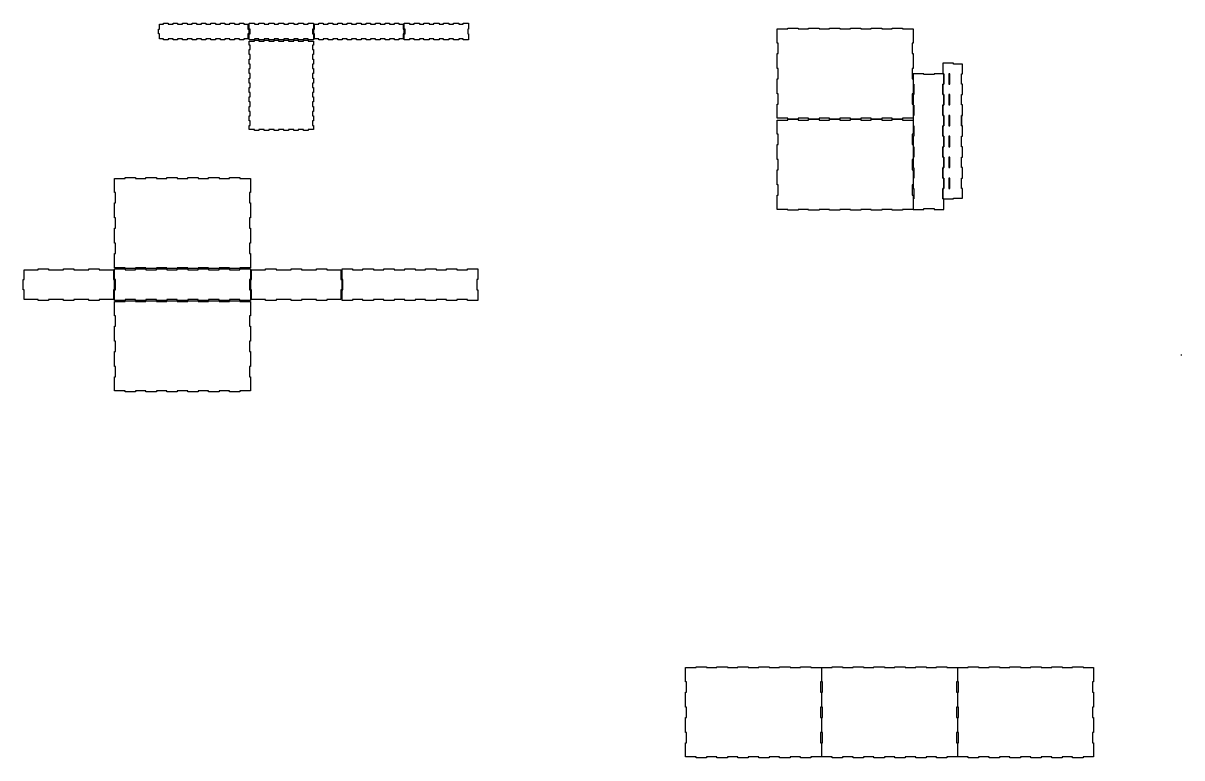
# Model space of a CAD drawing. Extents: x -2225 to 2270, y -1721 to 3325.
# Drawn here: x -2225 to 1666, y -1721 to 747 of the extents above; entities that cross this region are included whole.
import ezdxf

# ---------------------------------------------------------------- set-up
doc = ezdxf.new("R2010")
doc.units = 0
doc.layers.get('0').update_dxf_attribs({"linetype": 'CONTINUOUS'})
doc.layers.add('LAYER_1', color=7, linetype='CONTINUOUS')

msp = doc.modelspace()

# ---------------------------------------------------------------- linework, layer by layer
at = {"linetype": 'Continuous'}
for points in [[(930, 366.61171), (930, 401.75457), (927, 401.75457), (927, 436.75457), (930, 436.75457), (930, 471.89743), (927, 471.89743), (927, 506.89743), (930, 506.89743), (930, 542.04028), (927, 542.04028), (927, 577.04028), (930, 577.04028), (930, 609.18314), (900.22222, 609.18314), (900.22222, 612.18314), (864, 612.18314), (864, 577.04028), (867, 577.04028), (867, 542.04028), (864, 542.04028), (864, 506.89743), (867, 506.89743), (867, 471.89743), (864, 471.89743), (864, 436.75457), (867, 436.75457), (867, 401.75457), (864, 401.75457), (864, 366.61171), (867, 366.61171), (867, 331.61171), (864, 331.61171), (864, 296.46886), (867, 296.46886), (867, 261.46886), (864, 261.46886), (864, 226.326), (867, 226.326), (867, 191.326), (864, 191.326), (864, 156.18314), (900.22222, 156.18314), (900.22222, 159.18314), (930, 159.18314), (930, 191.326), (927, 191.326), (927, 226.326), (930, 226.326), (930, 261.46886), (927, 261.46886), (927, 296.46886), (930, 296.46886), (930, 331.61171), (927, 331.61171), (927, 366.61171)], [(764, 121.04028), (800.22222, 121.04028), (800.22222, 124.04028), (835.22222, 124.04028), (835.22222, 121.04028), (867, 121.04028), (867, 156.18314), (864, 156.18314), (864, 191.18314), (867, 191.18314), (867, 226.326), (864, 226.326), (864, 261.326), (867, 261.326), (867, 296.46886), (864, 296.46886), (864, 331.46886), (867, 331.46886), (867, 366.61171), (864, 366.61171), (864, 401.61171), (867, 401.61171), (867, 436.75457), (864, 436.75457), (864, 471.75457), (867, 471.75457), (867, 506.89743), (864, 506.89743), (864, 541.89743), (867, 541.89743), (867, 577.04028), (835.22222, 577.04028), (835.22222, 574.04028), (800.22222, 574.04028), (800.22222, 577.04028), (764, 577.04028), (764, 541.89743), (767, 541.89743), (767, 506.89743), (764, 506.89743), (764, 471.75457), (767, 471.75457), (767, 436.75457), (764, 436.75457), (764, 401.61171), (767, 401.61171), (767, 366.61171), (764, 366.61171), (764, 331.46886), (767, 331.46886), (767, 296.46886), (764, 296.46886), (764, 261.326), (767, 261.326), (767, 226.326), (764, 226.326), (764, 191.18314), (767, 191.18314), (767, 156.18314), (764, 156.18314)]]:
    msp.add_lwpolyline(points, close=True, dxfattribs=at)
at = {"layer": 'LAYER_1', "color": 7}
msp.add_line((1663.47289, -367.11111), (1666.47289, -367.11111), dxfattribs=at)
for points in [[(-1766.74286, 743.74285), (-1752.94284, 743.74285), (-1752.94284, 746.74287), (-1737.94285, 746.74287), (-1737.94285, 743.74285), (-1721.14286, 743.74285), (-1721.14286, 746.74287), (-1706.14286, 746.74287), (-1706.14286, 743.74285), (-1689.34285, 743.74285), (-1689.34285, 746.74287), (-1674.34285, 746.74287), (-1674.34285, 743.74285), (-1657.54284, 743.74285), (-1657.54284, 746.74287), (-1642.54284, 746.74287), (-1642.54284, 743.74285), (-1625.74286, 743.74285), (-1625.74286, 746.74287), (-1610.74286, 746.74287), (-1610.74286, 743.74285), (-1593.94285, 743.74285), (-1593.94285, 746.74287), (-1578.94285, 746.74287), (-1578.94285, 743.74285), (-1562.14284, 743.74285), (-1562.14284, 746.74287), (-1547.14284, 746.74287), (-1547.14284, 743.74285), (-1530.34286, 743.74285), (-1530.34286, 746.74287), (-1515.34286, 746.74287), (-1515.34286, 743.74285), (-1498.54285, 743.74285), (-1498.54285, 746.74287), (-1483.54285, 746.74287), (-1483.54285, 743.74285), (-1469.74286, 743.74285), (-1469.74286, 726.24287), (-1466.74287, 726.24287), (-1466.74287, 711.24284), (-1469.74286, 711.24284), (-1469.74286, 693.74286), (-1483.54285, 693.74286), (-1483.54285, 690.74287), (-1498.54285, 690.74287), (-1498.54285, 693.74286), (-1515.34286, 693.74286), (-1515.34286, 690.74287), (-1530.34286, 690.74287), (-1530.34286, 693.74286), (-1547.14284, 693.74286), (-1547.14284, 690.74287), (-1562.14284, 690.74287), (-1562.14284, 693.74286), (-1578.94285, 693.74286), (-1578.94285, 690.74287), (-1593.94285, 690.74287), (-1593.94285, 693.74286), (-1610.74286, 693.74286), (-1610.74286, 690.74287), (-1625.74286, 690.74287), (-1625.74286, 693.74286), (-1642.54284, 693.74286), (-1642.54284, 690.74287), (-1657.54284, 690.74287), (-1657.54284, 693.74286), (-1674.34285, 693.74286), (-1674.34285, 690.74287), (-1689.34285, 690.74287), (-1689.34285, 693.74286), (-1706.14286, 693.74286), (-1706.14286, 690.74287), (-1721.14286, 690.74287), (-1721.14286, 693.74286), (-1737.94285, 693.74286), (-1737.94285, 690.74287), (-1752.94284, 690.74287), (-1752.94284, 693.74286), (-1766.74286, 693.74286), (-1766.74286, 711.24284), (-1769.74285, 711.24284), (-1769.74285, 726.24287), (-1766.74286, 726.24287), (-1766.74286, 743.74285)], [(-1465.74284, 746.74287), (-1447.74285, 746.74287), (-1447.74285, 743.74285), (-1432.74285, 743.74285), (-1432.74285, 746.74287), (-1414.74286, 746.74287), (-1414.74286, 743.74285), (-1399.74286, 743.74285), (-1399.74286, 746.74287), (-1381.74287, 746.74287), (-1381.74287, 743.74285), (-1366.74284, 743.74285), (-1366.74284, 746.74287), (-1348.74285, 746.74287), (-1348.74285, 743.74285), (-1333.74285, 743.74285), (-1333.74285, 746.74287), (-1315.74286, 746.74287), (-1315.74286, 743.74285), (-1300.74286, 743.74285), (-1300.74286, 746.74287), (-1282.74284, 746.74287), (-1282.74284, 743.74285), (-1267.74284, 743.74285), (-1267.74284, 746.74287), (-1249.74285, 746.74287), (-1249.74285, 726.24287), (-1252.74284, 726.24287), (-1252.74284, 711.24284), (-1249.74285, 711.24284), (-1249.74285, 690.74287), (-1267.74284, 690.74287), (-1267.74284, 693.74286), (-1282.74284, 693.74286), (-1282.74284, 690.74287), (-1300.74286, 690.74287), (-1300.74286, 693.74286), (-1315.74286, 693.74286), (-1315.74286, 690.74287), (-1333.74285, 690.74287), (-1333.74285, 693.74286), (-1348.74285, 693.74286), (-1348.74285, 690.74287), (-1366.74284, 690.74287), (-1366.74284, 693.74286), (-1381.74287, 693.74286), (-1381.74287, 690.74287), (-1399.74286, 690.74287), (-1399.74286, 693.74286), (-1414.74286, 693.74286), (-1414.74286, 690.74287), (-1432.74285, 690.74287), (-1432.74285, 693.74286), (-1447.74285, 693.74286), (-1447.74285, 690.74287), (-1465.74284, 690.74287), (-1465.74284, 711.24284), (-1462.74285, 711.24284), (-1462.74285, 726.24287), (-1465.74284, 726.24287), (-1465.74284, 746.74287)], [(-1245.74286, 743.74285), (-1231.94284, 743.74285), (-1231.94284, 746.74287), (-1216.94284, 746.74287), (-1216.94284, 743.74285), (-1200.14286, 743.74285), (-1200.14286, 746.74287), (-1185.14286, 746.74287), (-1185.14286, 743.74285), (-1168.34285, 743.74285), (-1168.34285, 746.74287), (-1153.34285, 746.74287), (-1153.34285, 743.74285), (-1136.54287, 743.74285), (-1136.54287, 746.74287), (-1121.54284, 746.74287), (-1121.54284, 743.74285), (-1104.74286, 743.74285), (-1104.74286, 746.74287), (-1089.74286, 746.74287), (-1089.74286, 743.74285), (-1072.94285, 743.74285), (-1072.94285, 746.74287), (-1057.94285, 746.74287), (-1057.94285, 743.74285), (-1041.14287, 743.74285), (-1041.14287, 746.74287), (-1026.14287, 746.74287), (-1026.14287, 743.74285), (-1009.34286, 743.74285), (-1009.34286, 746.74287), (-994.34286, 746.74287), (-994.34286, 743.74285), (-977.54285, 743.74285), (-977.54285, 746.74287), (-962.54285, 746.74287), (-962.54285, 743.74285), (-948.74286, 743.74285), (-948.74286, 726.24287), (-945.74287, 726.24287), (-945.74287, 711.24284), (-948.74286, 711.24284), (-948.74286, 693.74286), (-962.54285, 693.74286), (-962.54285, 690.74287), (-977.54285, 690.74287), (-977.54285, 693.74286), (-994.34286, 693.74286), (-994.34286, 690.74287), (-1009.34286, 690.74287), (-1009.34286, 693.74286), (-1026.14287, 693.74286), (-1026.14287, 690.74287), (-1041.14287, 690.74287), (-1041.14287, 693.74286), (-1057.94285, 693.74286), (-1057.94285, 690.74287), (-1072.94285, 690.74287), (-1072.94285, 693.74286), (-1089.74286, 693.74286), (-1089.74286, 690.74287), (-1104.74286, 690.74287), (-1104.74286, 693.74286), (-1121.54284, 693.74286), (-1121.54284, 690.74287), (-1136.54287, 690.74287), (-1136.54287, 693.74286), (-1153.34285, 693.74286), (-1153.34285, 690.74287), (-1168.34285, 690.74287), (-1168.34285, 693.74286), (-1185.14286, 693.74286), (-1185.14286, 690.74287), (-1200.14286, 690.74287), (-1200.14286, 693.74286), (-1216.94284, 693.74286), (-1216.94284, 690.74287), (-1231.94284, 690.74287), (-1231.94284, 693.74286), (-1245.74286, 693.74286), (-1245.74286, 711.24284), (-1248.74285, 711.24284), (-1248.74285, 726.24287), (-1245.74286, 726.24287), (-1245.74286, 743.74285)], [(-944.74287, 746.74287), (-926.74285, 746.74287), (-926.74285, 743.74285), (-911.74285, 743.74285), (-911.74285, 746.74287), (-893.74286, 746.74287), (-893.74286, 743.74285), (-878.74286, 743.74285), (-878.74286, 746.74287), (-860.74287, 746.74287), (-860.74287, 743.74285), (-845.74287, 743.74285), (-845.74287, 746.74287), (-827.74285, 746.74287), (-827.74285, 743.74285), (-812.74285, 743.74285), (-812.74285, 746.74287), (-794.74286, 746.74287), (-794.74286, 743.74285), (-779.74286, 743.74285), (-779.74286, 746.74287), (-761.74287, 746.74287), (-761.74287, 743.74285), (-746.74287, 743.74285), (-746.74287, 746.74287), (-728.74285, 746.74287), (-728.74285, 726.24287), (-731.74284, 726.24287), (-731.74284, 711.24284), (-728.74285, 711.24284), (-728.74285, 690.74287), (-746.74287, 690.74287), (-746.74287, 693.74286), (-761.74287, 693.74286), (-761.74287, 690.74287), (-779.74286, 690.74287), (-779.74286, 693.74286), (-794.74286, 693.74286), (-794.74286, 690.74287), (-812.74285, 690.74287), (-812.74285, 693.74286), (-827.74285, 693.74286), (-827.74285, 690.74287), (-845.74287, 690.74287), (-845.74287, 693.74286), (-860.74287, 693.74286), (-860.74287, 690.74287), (-878.74286, 690.74287), (-878.74286, 693.74286), (-893.74286, 693.74286), (-893.74286, 690.74287), (-911.74285, 690.74287), (-911.74285, 693.74286), (-926.74285, 693.74286), (-926.74285, 690.74287), (-944.74287, 690.74287), (-944.74287, 711.24284), (-941.74285, 711.24284), (-941.74285, 726.24287), (-944.74287, 726.24287), (-944.74287, 746.74287)], [(-1465.74284, 686.74285), (-1447.74285, 686.74285), (-1447.74285, 689.74284), (-1432.74285, 689.74284), (-1432.74285, 686.74285), (-1414.74286, 686.74285), (-1414.74286, 689.74284), (-1399.74286, 689.74284), (-1399.74286, 686.74285), (-1381.74287, 686.74285), (-1381.74287, 689.74284), (-1366.74284, 689.74284), (-1366.74284, 686.74285), (-1348.74285, 686.74285), (-1348.74285, 689.74284), (-1333.74285, 689.74284), (-1333.74285, 686.74285), (-1315.74286, 686.74285), (-1315.74286, 689.74284), (-1300.74286, 689.74284), (-1300.74286, 686.74285), (-1282.74284, 686.74285), (-1282.74284, 689.74284), (-1267.74284, 689.74284), (-1267.74284, 686.74285), (-1249.74285, 686.74285), (-1249.74285, 672.94286), (-1252.74284, 672.94286), (-1252.74284, 657.94286), (-1249.74285, 657.94286), (-1249.74285, 641.14285), (-1252.74284, 641.14285), (-1252.74284, 626.14285), (-1249.74285, 626.14285), (-1249.74285, 609.34287), (-1252.74284, 609.34287), (-1252.74284, 594.34287), (-1249.74285, 594.34287), (-1249.74285, 577.54286), (-1252.74284, 577.54286), (-1252.74284, 562.54286), (-1249.74285, 562.54286), (-1249.74285, 545.74286), (-1252.74284, 545.74286), (-1252.74284, 530.74286), (-1249.74285, 530.74286), (-1249.74285, 513.94286), (-1252.74284, 513.94286), (-1252.74284, 498.94286), (-1249.74285, 498.94286), (-1249.74285, 482.14285), (-1252.74284, 482.14285), (-1252.74284, 467.14286), (-1249.74285, 467.14286), (-1249.74285, 450.34286), (-1252.74284, 450.34286), (-1252.74284, 435.34285), (-1249.74285, 435.34285), (-1249.74285, 418.54285), (-1252.74284, 418.54285), (-1252.74284, 403.54286), (-1249.74285, 403.54286), (-1249.74285, 389.74286), (-1267.74284, 389.74286), (-1267.74284, 386.74286), (-1282.74284, 386.74286), (-1282.74284, 389.74286), (-1300.74286, 389.74286), (-1300.74286, 386.74286), (-1315.74286, 386.74286), (-1315.74286, 389.74286), (-1333.74285, 389.74286), (-1333.74285, 386.74286), (-1348.74285, 386.74286), (-1348.74285, 389.74286), (-1366.74284, 389.74286), (-1366.74284, 386.74286), (-1381.74287, 386.74286), (-1381.74287, 389.74286), (-1399.74286, 389.74286), (-1399.74286, 386.74286), (-1414.74286, 386.74286), (-1414.74286, 389.74286), (-1432.74285, 389.74286), (-1432.74285, 386.74286), (-1447.74285, 386.74286), (-1447.74285, 389.74286), (-1465.74284, 389.74286), (-1465.74284, 403.54286), (-1462.74285, 403.54286), (-1462.74285, 418.54285), (-1465.74284, 418.54285), (-1465.74284, 435.34285), (-1462.74285, 435.34285), (-1462.74285, 450.34286), (-1465.74284, 450.34286), (-1465.74284, 467.14286), (-1462.74285, 467.14286), (-1462.74285, 482.14285), (-1465.74284, 482.14285), (-1465.74284, 498.94286), (-1462.74285, 498.94286), (-1462.74285, 513.94286), (-1465.74284, 513.94286), (-1465.74284, 530.74286), (-1462.74285, 530.74286), (-1462.74285, 545.74286), (-1465.74284, 545.74286), (-1465.74284, 562.54286), (-1462.74285, 562.54286), (-1462.74285, 577.54286), (-1465.74284, 577.54286), (-1465.74284, 594.34287), (-1462.74285, 594.34287), (-1462.74285, 609.34287), (-1465.74284, 609.34287), (-1465.74284, 626.14285), (-1462.74285, 626.14285), (-1462.74285, 641.14285), (-1465.74284, 641.14285), (-1465.74284, 657.94286), (-1462.74285, 657.94286), (-1462.74285, 672.94286), (-1465.74284, 672.94286), (-1465.74284, 686.74285)], [(930, 436.75457), (927, 436.75457), (927, 401.75457), (930, 401.75457)], [(-1917.52381, 225.26667), (-1882.38096, 225.26667), (-1882.38096, 228.26667), (-1847.38095, 228.26667), (-1847.38095, 225.26667), (-1812.2381, 225.26667), (-1812.2381, 228.26667), (-1777.23808, 228.26667), (-1777.23808, 225.26667), (-1742.09524, 225.26667), (-1742.09524, 228.26667), (-1707.09522, 228.26667), (-1707.09522, 225.26667), (-1671.95238, 225.26667), (-1671.95238, 228.26667), (-1636.95239, 228.26667), (-1636.95239, 225.26667), (-1601.80951, 225.26667), (-1601.80951, 228.26667), (-1566.80953, 228.26667), (-1566.80953, 225.26667), (-1531.66665, 225.26667), (-1531.66665, 228.26667), (-1496.66666, 228.26667), (-1496.66666, 225.26667), (-1461.52382, 225.26667), (-1461.52382, 178.01667), (-1464.52381, 178.01667), (-1464.52381, 143.01667), (-1461.52382, 143.01667), (-1461.52382, 92.76667), (-1464.52381, 92.76667), (-1464.52381, 57.76667), (-1461.52382, 57.76667), (-1461.52382, 7.51668), (-1464.52381, 7.51668), (-1464.52381, -27.48334), (-1461.52382, -27.48334), (-1461.52382, -74.73335), (-1496.66666, -74.73335), (-1496.66666, -77.73334), (-1531.66665, -77.73334), (-1531.66665, -74.73335), (-1566.80953, -74.73335), (-1566.80953, -77.73334), (-1601.80951, -77.73334), (-1601.80951, -74.73335), (-1636.95239, -74.73335), (-1636.95239, -77.73334), (-1671.95238, -77.73334), (-1671.95238, -74.73335), (-1707.09522, -74.73335), (-1707.09522, -77.73334), (-1742.09524, -77.73334), (-1742.09524, -74.73335), (-1777.23808, -74.73335), (-1777.23808, -77.73334), (-1812.2381, -77.73334), (-1812.2381, -74.73335), (-1847.38095, -74.73335), (-1847.38095, -77.73334), (-1882.38096, -77.73334), (-1882.38096, -74.73335), (-1917.52381, -74.73335), (-1917.52381, -27.48334), (-1914.52382, -27.48334), (-1914.52382, 7.51668), (-1917.52381, 7.51668), (-1917.52381, 57.76667), (-1914.52382, 57.76667), (-1914.52382, 92.76667), (-1917.52381, 92.76667), (-1917.52381, 143.01667), (-1914.52382, 143.01667), (-1914.52382, 178.01667), (-1917.52381, 178.01667), (-1917.52381, 225.26667)], [(-1917.52381, 225.26667), (-1882.38096, 225.26667), (-1882.38096, 228.26667), (-1847.38095, 228.26667), (-1847.38095, 225.26667), (-1812.2381, 225.26667), (-1812.2381, 228.26667), (-1777.23808, 228.26667), (-1777.23808, 225.26667), (-1742.09524, 225.26667), (-1742.09524, 228.26667), (-1707.09522, 228.26667), (-1707.09522, 225.26667), (-1671.95238, 225.26667), (-1671.95238, 228.26667), (-1636.95239, 228.26667), (-1636.95239, 225.26667), (-1601.80951, 225.26667), (-1601.80951, 228.26667), (-1566.80953, 228.26667), (-1566.80953, 225.26667), (-1531.66665, 225.26667), (-1531.66665, 228.26667), (-1496.66666, 228.26667), (-1496.66666, 225.26667), (-1461.52382, 225.26667), (-1461.52382, 178.01667), (-1464.52381, 178.01667), (-1464.52381, 143.01667), (-1461.52382, 143.01667), (-1461.52382, 92.76667), (-1464.52381, 92.76667), (-1464.52381, 57.76667), (-1461.52382, 57.76667), (-1461.52382, 7.51668), (-1464.52381, 7.51668), (-1464.52381, -27.48334), (-1461.52382, -27.48334), (-1461.52382, -74.73335), (-1496.66666, -74.73335), (-1496.66666, -77.73334), (-1531.66665, -77.73334), (-1531.66665, -74.73335), (-1566.80953, -74.73335), (-1566.80953, -77.73334), (-1601.80951, -77.73334), (-1601.80951, -74.73335), (-1636.95239, -74.73335), (-1636.95239, -77.73334), (-1671.95238, -77.73334), (-1671.95238, -74.73335), (-1707.09522, -74.73335), (-1707.09522, -77.73334), (-1742.09524, -77.73334), (-1742.09524, -74.73335), (-1777.23808, -74.73335), (-1777.23808, -77.73334), (-1812.2381, -77.73334), (-1812.2381, -74.73335), (-1847.38095, -74.73335), (-1847.38095, -77.73334), (-1882.38096, -77.73334), (-1882.38096, -74.73335), (-1917.52381, -74.73335), (-1917.52381, -27.48334), (-1914.52382, -27.48334), (-1914.52382, 7.51668), (-1917.52381, 7.51668), (-1917.52381, 57.76667), (-1914.52382, 57.76667), (-1914.52382, 92.76667), (-1917.52381, 92.76667), (-1917.52381, 143.01667), (-1914.52382, 143.01667), (-1914.52382, 178.01667), (-1917.52381, 178.01667), (-1917.52381, 225.26667)], [(-2221.52379, -81.73333), (-2174.27381, -81.73333), (-2174.27381, -78.73334), (-2139.2738, -78.73334), (-2139.2738, -81.73333), (-2089.02382, -81.73333), (-2089.02382, -78.73334), (-2054.0238, -78.73334), (-2054.0238, -81.73333), (-2003.7738, -81.73333), (-2003.7738, -78.73334), (-1968.77381, -78.73334), (-1968.77381, -81.73333), (-1921.5238, -81.73333), (-1921.5238, -114.23334), (-1918.52381, -114.23334), (-1918.52381, -149.23332), (-1921.5238, -149.23332), (-1921.5238, -181.73333), (-1968.77381, -181.73333), (-1968.77381, -184.73332), (-2003.7738, -184.73332), (-2003.7738, -181.73333), (-2054.0238, -181.73333), (-2054.0238, -184.73332), (-2089.02382, -184.73332), (-2089.02382, -181.73333), (-2139.2738, -181.73333), (-2139.2738, -184.73332), (-2174.27381, -184.73332), (-2174.27381, -181.73333), (-2221.52379, -181.73333), (-2221.52379, -149.23332), (-2224.52382, -149.23332), (-2224.52382, -114.23334), (-2221.52379, -114.23334), (-2221.52379, -81.73333)], [(-2221.52379, -81.73333), (-2174.27381, -81.73333), (-2174.27381, -78.73334), (-2139.2738, -78.73334), (-2139.2738, -81.73333), (-2089.02382, -81.73333), (-2089.02382, -78.73334), (-2054.0238, -78.73334), (-2054.0238, -81.73333), (-2003.7738, -81.73333), (-2003.7738, -78.73334), (-1968.77381, -78.73334), (-1968.77381, -81.73333), (-1921.5238, -81.73333), (-1921.5238, -114.23334), (-1918.52381, -114.23334), (-1918.52381, -149.23332), (-1921.5238, -149.23332), (-1921.5238, -181.73333), (-1968.77381, -181.73333), (-1968.77381, -184.73332), (-2003.7738, -184.73332), (-2003.7738, -181.73333), (-2054.0238, -181.73333), (-2054.0238, -184.73332), (-2089.02382, -184.73332), (-2089.02382, -181.73333), (-2139.2738, -181.73333), (-2139.2738, -184.73332), (-2174.27381, -184.73332), (-2174.27381, -181.73333), (-2221.52379, -181.73333), (-2221.52379, -149.23332), (-2224.52382, -149.23332), (-2224.52382, -114.23334), (-2221.52379, -114.23334), (-2221.52379, -81.73333)], [(-1917.52381, -78.73334), (-1882.38096, -78.73334), (-1882.38096, -81.73333), (-1847.38095, -81.73333), (-1847.38095, -78.73334), (-1812.2381, -78.73334), (-1812.2381, -81.73333), (-1777.23808, -81.73333), (-1777.23808, -78.73334), (-1742.09524, -78.73334), (-1742.09524, -81.73333), (-1707.09522, -81.73333), (-1707.09522, -78.73334), (-1671.95238, -78.73334), (-1671.95238, -81.73333), (-1636.95239, -81.73333), (-1636.95239, -78.73334), (-1601.80951, -78.73334), (-1601.80951, -81.73333), (-1566.80953, -81.73333), (-1566.80953, -78.73334), (-1531.66665, -78.73334), (-1531.66665, -81.73333), (-1496.66666, -81.73333), (-1496.66666, -78.73334), (-1461.52382, -78.73334), (-1461.52382, -114.23334), (-1464.52381, -114.23334), (-1464.52381, -149.23332), (-1461.52382, -149.23332), (-1461.52382, -184.73332), (-1496.66666, -184.73332), (-1496.66666, -181.73333), (-1531.66665, -181.73333), (-1531.66665, -184.73332), (-1566.80953, -184.73332), (-1566.80953, -181.73333), (-1601.80951, -181.73333), (-1601.80951, -184.73332), (-1636.95239, -184.73332), (-1636.95239, -181.73333), (-1671.95238, -181.73333), (-1671.95238, -184.73332), (-1707.09522, -184.73332), (-1707.09522, -181.73333), (-1742.09524, -181.73333), (-1742.09524, -184.73332), (-1777.23808, -184.73332), (-1777.23808, -181.73333), (-1812.2381, -181.73333), (-1812.2381, -184.73332), (-1847.38095, -184.73332), (-1847.38095, -181.73333), (-1882.38096, -181.73333), (-1882.38096, -184.73332), (-1917.52381, -184.73332), (-1917.52381, -149.23332), (-1914.52382, -149.23332), (-1914.52382, -114.23334), (-1917.52381, -114.23334), (-1917.52381, -78.73334)], [(-1917.52381, -78.73334), (-1882.38096, -78.73334), (-1882.38096, -81.73333), (-1847.38095, -81.73333), (-1847.38095, -78.73334), (-1812.2381, -78.73334), (-1812.2381, -81.73333), (-1777.23808, -81.73333), (-1777.23808, -78.73334), (-1742.09524, -78.73334), (-1742.09524, -81.73333), (-1707.09522, -81.73333), (-1707.09522, -78.73334), (-1671.95238, -78.73334), (-1671.95238, -81.73333), (-1636.95239, -81.73333), (-1636.95239, -78.73334), (-1601.80951, -78.73334), (-1601.80951, -81.73333), (-1566.80953, -81.73333), (-1566.80953, -78.73334), (-1531.66665, -78.73334), (-1531.66665, -81.73333), (-1496.66666, -81.73333), (-1496.66666, -78.73334), (-1461.52382, -78.73334), (-1461.52382, -114.23334), (-1464.52381, -114.23334), (-1464.52381, -149.23332), (-1461.52382, -149.23332), (-1461.52382, -184.73332), (-1496.66666, -184.73332), (-1496.66666, -181.73333), (-1531.66665, -181.73333), (-1531.66665, -184.73332), (-1566.80953, -184.73332), (-1566.80953, -181.73333), (-1601.80951, -181.73333), (-1601.80951, -184.73332), (-1636.95239, -184.73332), (-1636.95239, -181.73333), (-1671.95238, -181.73333), (-1671.95238, -184.73332), (-1707.09522, -184.73332), (-1707.09522, -181.73333), (-1742.09524, -181.73333), (-1742.09524, -184.73332), (-1777.23808, -184.73332), (-1777.23808, -181.73333), (-1812.2381, -181.73333), (-1812.2381, -184.73332), (-1847.38095, -184.73332), (-1847.38095, -181.73333), (-1882.38096, -181.73333), (-1882.38096, -184.73332), (-1917.52381, -184.73332), (-1917.52381, -149.23332), (-1914.52382, -149.23332), (-1914.52382, -114.23334), (-1917.52381, -114.23334), (-1917.52381, -78.73334)], [(-1457.5238, -81.73333), (-1410.27381, -81.73333), (-1410.27381, -78.73334), (-1375.2738, -78.73334), (-1375.2738, -81.73333), (-1325.02379, -81.73333), (-1325.02379, -78.73334), (-1290.02381, -78.73334), (-1290.02381, -81.73333), (-1239.7738, -81.73333), (-1239.7738, -78.73334), (-1204.77382, -78.73334), (-1204.77382, -81.73333), (-1157.52381, -81.73333), (-1157.52381, -114.23334), (-1154.52381, -114.23334), (-1154.52381, -149.23332), (-1157.52381, -149.23332), (-1157.52381, -181.73333), (-1204.77382, -181.73333), (-1204.77382, -184.73332), (-1239.7738, -184.73332), (-1239.7738, -181.73333), (-1290.02381, -181.73333), (-1290.02381, -184.73332), (-1325.02379, -184.73332), (-1325.02379, -181.73333), (-1375.2738, -181.73333), (-1375.2738, -184.73332), (-1410.27381, -184.73332), (-1410.27381, -181.73333), (-1457.5238, -181.73333), (-1457.5238, -149.23332), (-1460.52382, -149.23332), (-1460.52382, -114.23334), (-1457.5238, -114.23334), (-1457.5238, -81.73333)], [(-1457.5238, -81.73333), (-1410.27381, -81.73333), (-1410.27381, -78.73334), (-1375.2738, -78.73334), (-1375.2738, -81.73333), (-1325.02379, -81.73333), (-1325.02379, -78.73334), (-1290.02381, -78.73334), (-1290.02381, -81.73333), (-1239.7738, -81.73333), (-1239.7738, -78.73334), (-1204.77382, -78.73334), (-1204.77382, -81.73333), (-1157.52381, -81.73333), (-1157.52381, -114.23334), (-1154.52381, -114.23334), (-1154.52381, -149.23332), (-1157.52381, -149.23332), (-1157.52381, -181.73333), (-1204.77382, -181.73333), (-1204.77382, -184.73332), (-1239.7738, -184.73332), (-1239.7738, -181.73333), (-1290.02381, -181.73333), (-1290.02381, -184.73332), (-1325.02379, -184.73332), (-1325.02379, -181.73333), (-1375.2738, -181.73333), (-1375.2738, -184.73332), (-1410.27381, -184.73332), (-1410.27381, -181.73333), (-1457.5238, -181.73333), (-1457.5238, -149.23332), (-1460.52382, -149.23332), (-1460.52382, -114.23334), (-1457.5238, -114.23334), (-1457.5238, -81.73333)], [(-1153.52381, -78.73334), (-1118.38094, -78.73334), (-1118.38094, -81.73333), (-1083.38095, -81.73333), (-1083.38095, -78.73334), (-1048.2381, -78.73334), (-1048.2381, -81.73333), (-1013.23809, -81.73333), (-1013.23809, -78.73334), (-978.09524, -78.73334), (-978.09524, -81.73333), (-943.09523, -81.73333), (-943.09523, -78.73334), (-907.95238, -78.73334), (-907.95238, -81.73333), (-872.95236, -81.73333), (-872.95236, -78.73334), (-837.80952, -78.73334), (-837.80952, -81.73333), (-802.80953, -81.73333), (-802.80953, -78.73334), (-767.66665, -78.73334), (-767.66665, -81.73333), (-732.66667, -81.73333), (-732.66667, -78.73334), (-697.52379, -78.73334), (-697.52379, -114.23334), (-700.52382, -114.23334), (-700.52382, -149.23332), (-697.52379, -149.23332), (-697.52379, -184.73332), (-732.66667, -184.73332), (-732.66667, -181.73333), (-767.66665, -181.73333), (-767.66665, -184.73332), (-802.80953, -184.73332), (-802.80953, -181.73333), (-837.80952, -181.73333), (-837.80952, -184.73332), (-872.95236, -184.73332), (-872.95236, -181.73333), (-907.95238, -181.73333), (-907.95238, -184.73332), (-943.09523, -184.73332), (-943.09523, -181.73333), (-978.09524, -181.73333), (-978.09524, -184.73332), (-1013.23809, -184.73332), (-1013.23809, -181.73333), (-1048.2381, -181.73333), (-1048.2381, -184.73332), (-1083.38095, -184.73332), (-1083.38095, -181.73333), (-1118.38094, -181.73333), (-1118.38094, -184.73332), (-1153.52381, -184.73332), (-1153.52381, -149.23332), (-1150.52382, -149.23332), (-1150.52382, -114.23334), (-1153.52381, -114.23334), (-1153.52381, -78.73334)], [(-1153.52381, -78.73334), (-1118.38094, -78.73334), (-1118.38094, -81.73333), (-1083.38095, -81.73333), (-1083.38095, -78.73334), (-1048.2381, -78.73334), (-1048.2381, -81.73333), (-1013.23809, -81.73333), (-1013.23809, -78.73334), (-978.09524, -78.73334), (-978.09524, -81.73333), (-943.09523, -81.73333), (-943.09523, -78.73334), (-907.95238, -78.73334), (-907.95238, -81.73333), (-872.95236, -81.73333), (-872.95236, -78.73334), (-837.80952, -78.73334), (-837.80952, -81.73333), (-802.80953, -81.73333), (-802.80953, -78.73334), (-767.66665, -78.73334), (-767.66665, -81.73333), (-732.66667, -81.73333), (-732.66667, -78.73334), (-697.52379, -78.73334), (-697.52379, -114.23334), (-700.52382, -114.23334), (-700.52382, -149.23332), (-697.52379, -149.23332), (-697.52379, -184.73332), (-732.66667, -184.73332), (-732.66667, -181.73333), (-767.66665, -181.73333), (-767.66665, -184.73332), (-802.80953, -184.73332), (-802.80953, -181.73333), (-837.80952, -181.73333), (-837.80952, -184.73332), (-872.95236, -184.73332), (-872.95236, -181.73333), (-907.95238, -181.73333), (-907.95238, -184.73332), (-943.09523, -184.73332), (-943.09523, -181.73333), (-978.09524, -181.73333), (-978.09524, -184.73332), (-1013.23809, -184.73332), (-1013.23809, -181.73333), (-1048.2381, -181.73333), (-1048.2381, -184.73332), (-1083.38095, -184.73332), (-1083.38095, -181.73333), (-1118.38094, -181.73333), (-1118.38094, -184.73332), (-1153.52381, -184.73332), (-1153.52381, -149.23332), (-1150.52382, -149.23332), (-1150.52382, -114.23334), (-1153.52381, -114.23334), (-1153.52381, -78.73334)], [(-1917.52381, -188.73334), (-1882.38096, -188.73334), (-1882.38096, -185.73332), (-1847.38095, -185.73332), (-1847.38095, -188.73334), (-1812.2381, -188.73334), (-1812.2381, -185.73332), (-1777.23808, -185.73332), (-1777.23808, -188.73334), (-1742.09524, -188.73334), (-1742.09524, -185.73332), (-1707.09522, -185.73332), (-1707.09522, -188.73334), (-1671.95238, -188.73334), (-1671.95238, -185.73332), (-1636.95239, -185.73332), (-1636.95239, -188.73334), (-1601.80951, -188.73334), (-1601.80951, -185.73332), (-1566.80953, -185.73332), (-1566.80953, -188.73334), (-1531.66665, -188.73334), (-1531.66665, -185.73332), (-1496.66666, -185.73332), (-1496.66666, -188.73334), (-1461.52382, -188.73334), (-1461.52382, -235.98333), (-1464.52381, -235.98333), (-1464.52381, -270.98334), (-1461.52382, -270.98334), (-1461.52382, -321.23335), (-1464.52381, -321.23335), (-1464.52381, -356.23333), (-1461.52382, -356.23333), (-1461.52382, -406.48334), (-1464.52381, -406.48334), (-1464.52381, -441.48332), (-1461.52382, -441.48332), (-1461.52382, -488.73334), (-1496.66666, -488.73334), (-1496.66666, -491.73333), (-1531.66665, -491.73333), (-1531.66665, -488.73334), (-1566.80953, -488.73334), (-1566.80953, -491.73333), (-1601.80951, -491.73333), (-1601.80951, -488.73334), (-1636.95239, -488.73334), (-1636.95239, -491.73333), (-1671.95238, -491.73333), (-1671.95238, -488.73334), (-1707.09522, -488.73334), (-1707.09522, -491.73333), (-1742.09524, -491.73333), (-1742.09524, -488.73334), (-1777.23808, -488.73334), (-1777.23808, -491.73333), (-1812.2381, -491.73333), (-1812.2381, -488.73334), (-1847.38095, -488.73334), (-1847.38095, -491.73333), (-1882.38096, -491.73333), (-1882.38096, -488.73334), (-1917.52381, -488.73334), (-1917.52381, -441.48332), (-1914.52382, -441.48332), (-1914.52382, -406.48334), (-1917.52381, -406.48334), (-1917.52381, -356.23333), (-1914.52382, -356.23333), (-1914.52382, -321.23335), (-1917.52381, -321.23335), (-1917.52381, -270.98334), (-1914.52382, -270.98334), (-1914.52382, -235.98333), (-1917.52381, -235.98333), (-1917.52381, -188.73334)], [(-1917.52381, -188.73334), (-1882.38096, -188.73334), (-1882.38096, -185.73332), (-1847.38095, -185.73332), (-1847.38095, -188.73334), (-1812.2381, -188.73334), (-1812.2381, -185.73332), (-1777.23808, -185.73332), (-1777.23808, -188.73334), (-1742.09524, -188.73334), (-1742.09524, -185.73332), (-1707.09522, -185.73332), (-1707.09522, -188.73334), (-1671.95238, -188.73334), (-1671.95238, -185.73332), (-1636.95239, -185.73332), (-1636.95239, -188.73334), (-1601.80951, -188.73334), (-1601.80951, -185.73332), (-1566.80953, -185.73332), (-1566.80953, -188.73334), (-1531.66665, -188.73334), (-1531.66665, -185.73332), (-1496.66666, -185.73332), (-1496.66666, -188.73334), (-1461.52382, -188.73334), (-1461.52382, -235.98333), (-1464.52381, -235.98333), (-1464.52381, -270.98334), (-1461.52382, -270.98334), (-1461.52382, -321.23335), (-1464.52381, -321.23335), (-1464.52381, -356.23333), (-1461.52382, -356.23333), (-1461.52382, -406.48334), (-1464.52381, -406.48334), (-1464.52381, -441.48332), (-1461.52382, -441.48332), (-1461.52382, -488.73334), (-1496.66666, -488.73334), (-1496.66666, -491.73333), (-1531.66665, -491.73333), (-1531.66665, -488.73334), (-1566.80953, -488.73334), (-1566.80953, -491.73333), (-1601.80951, -491.73333), (-1601.80951, -488.73334), (-1636.95239, -488.73334), (-1636.95239, -491.73333), (-1671.95238, -491.73333), (-1671.95238, -488.73334), (-1707.09522, -488.73334), (-1707.09522, -491.73333), (-1742.09524, -491.73333), (-1742.09524, -488.73334), (-1777.23808, -488.73334), (-1777.23808, -491.73333), (-1812.2381, -491.73333), (-1812.2381, -488.73334), (-1847.38095, -488.73334), (-1847.38095, -491.73333), (-1882.38096, -491.73333), (-1882.38096, -488.73334), (-1917.52381, -488.73334), (-1917.52381, -441.48332), (-1914.52382, -441.48332), (-1914.52382, -406.48334), (-1917.52381, -406.48334), (-1917.52381, -356.23333), (-1914.52382, -356.23333), (-1914.52382, -321.23335), (-1917.52381, -321.23335), (-1917.52381, -270.98334), (-1914.52382, -270.98334), (-1914.52382, -235.98333), (-1917.52381, -235.98333), (-1917.52381, -188.73334)], [(0, -1418.1163), (35.14286, -1418.1163), (35.14286, -1415.1163), (70.14286, -1415.1163), (70.14286, -1418.1163), (105.28571, -1418.1163), (105.28571, -1415.1163), (140.28571, -1415.1163), (140.28571, -1418.1163), (175.42857, -1418.1163), (175.42857, -1415.1163), (210.42857, -1415.1163), (210.42857, -1418.1163), (245.57143, -1418.1163), (245.57143, -1415.1163), (280.57143, -1415.1163), (280.57143, -1418.1163), (315.71429, -1418.1163), (315.71429, -1415.1163), (350.71429, -1415.1163), (350.71429, -1418.1163), (385.85714, -1418.1163), (385.85714, -1415.1163), (420.85714, -1415.1163), (420.85714, -1418.1163), (456, -1418.1163), (456, -1465.3663), (453, -1465.3663), (453, -1500.3663), (456, -1500.3663), (456, -1550.6163), (453, -1550.6163), (453, -1585.6163), (456, -1585.6163), (456, -1635.8663), (453, -1635.8663), (453, -1670.8663), (456, -1670.8663), (456, -1718.1163), (420.85714, -1718.1163), (420.85714, -1721.1163), (385.85714, -1721.1163), (385.85714, -1718.1163), (350.71429, -1718.1163), (350.71429, -1721.1163), (315.71429, -1721.1163), (315.71429, -1718.1163), (280.57143, -1718.1163), (280.57143, -1721.1163), (245.57143, -1721.1163), (245.57143, -1718.1163), (210.42857, -1718.1163), (210.42857, -1721.1163), (175.42857, -1721.1163), (175.42857, -1718.1163), (140.28571, -1718.1163), (140.28571, -1721.1163), (105.28571, -1721.1163), (105.28571, -1718.1163), (70.14286, -1718.1163), (70.14286, -1721.1163), (35.14286, -1721.1163), (35.14286, -1718.1163), (0, -1718.1163), (0, -1670.8663), (3, -1670.8663), (3, -1635.8663), (0, -1635.8663), (0, -1585.6163), (3, -1585.6163), (3, -1550.6163), (0, -1550.6163), (0, -1500.3663), (3, -1500.3663), (3, -1465.3663), (0, -1465.3663), (0, -1418.1163)], [(0, -1418.1163), (35.14286, -1418.1163), (35.14286, -1415.1163), (70.14286, -1415.1163), (70.14286, -1418.1163), (105.28571, -1418.1163), (105.28571, -1415.1163), (140.28571, -1415.1163), (140.28571, -1418.1163), (175.42857, -1418.1163), (175.42857, -1415.1163), (210.42857, -1415.1163), (210.42857, -1418.1163), (245.57143, -1418.1163), (245.57143, -1415.1163), (280.57143, -1415.1163), (280.57143, -1418.1163), (315.71429, -1418.1163), (315.71429, -1415.1163), (350.71429, -1415.1163), (350.71429, -1418.1163), (385.85714, -1418.1163), (385.85714, -1415.1163), (420.85714, -1415.1163), (420.85714, -1418.1163), (456, -1418.1163), (456, -1465.3663), (453, -1465.3663), (453, -1500.3663), (456, -1500.3663), (456, -1550.6163), (453, -1550.6163), (453, -1585.6163), (456, -1585.6163), (456, -1635.8663), (453, -1635.8663), (453, -1670.8663), (456, -1670.8663), (456, -1718.1163), (420.85714, -1718.1163), (420.85714, -1721.1163), (385.85714, -1721.1163), (385.85714, -1718.1163), (350.71429, -1718.1163), (350.71429, -1721.1163), (315.71429, -1721.1163), (315.71429, -1718.1163), (280.57143, -1718.1163), (280.57143, -1721.1163), (245.57143, -1721.1163), (245.57143, -1718.1163), (210.42857, -1718.1163), (210.42857, -1721.1163), (175.42857, -1721.1163), (175.42857, -1718.1163), (140.28571, -1718.1163), (140.28571, -1721.1163), (105.28571, -1721.1163), (105.28571, -1718.1163), (70.14286, -1718.1163), (70.14286, -1721.1163), (35.14286, -1721.1163), (35.14286, -1718.1163), (0, -1718.1163), (0, -1670.8663), (3, -1670.8663), (3, -1635.8663), (0, -1635.8663), (0, -1585.6163), (3, -1585.6163), (3, -1550.6163), (0, -1550.6163), (0, -1500.3663), (3, -1500.3663), (3, -1465.3663), (0, -1465.3663), (0, -1418.1163)], [(457, -1418.1163), (492.14286, -1418.1163), (492.14286, -1415.1163), (527.14286, -1415.1163), (527.14286, -1418.1163), (562.28571, -1418.1163), (562.28571, -1415.1163), (597.28571, -1415.1163), (597.28571, -1418.1163), (632.42857, -1418.1163), (632.42857, -1415.1163), (667.42857, -1415.1163), (667.42857, -1418.1163), (702.57143, -1418.1163), (702.57143, -1415.1163), (737.57143, -1415.1163), (737.57143, -1418.1163), (772.71429, -1418.1163), (772.71429, -1415.1163), (807.71429, -1415.1163), (807.71429, -1418.1163), (842.85714, -1418.1163), (842.85714, -1415.1163), (877.85714, -1415.1163), (877.85714, -1418.1163), (913, -1418.1163), (913, -1465.3663), (910, -1465.3663), (910, -1500.3663), (913, -1500.3663), (913, -1550.6163), (910, -1550.6163), (910, -1585.6163), (913, -1585.6163), (913, -1635.8663), (910, -1635.8663), (910, -1670.8663), (913, -1670.8663), (913, -1718.1163), (877.85714, -1718.1163), (877.85714, -1721.1163), (842.85714, -1721.1163), (842.85714, -1718.1163), (807.71429, -1718.1163), (807.71429, -1721.1163), (772.71429, -1721.1163), (772.71429, -1718.1163), (737.57143, -1718.1163), (737.57143, -1721.1163), (702.57143, -1721.1163), (702.57143, -1718.1163), (667.42857, -1718.1163), (667.42857, -1721.1163), (632.42857, -1721.1163), (632.42857, -1718.1163), (597.28571, -1718.1163), (597.28571, -1721.1163), (562.28571, -1721.1163), (562.28571, -1718.1163), (527.14286, -1718.1163), (527.14286, -1721.1163), (492.14286, -1721.1163), (492.14286, -1718.1163), (457, -1718.1163), (457, -1670.8663), (460, -1670.8663), (460, -1635.8663), (457, -1635.8663), (457, -1585.6163), (460, -1585.6163), (460, -1550.6163), (457, -1550.6163), (457, -1500.3663), (460, -1500.3663), (460, -1465.3663), (457, -1465.3663), (457, -1418.1163)], [(457, -1418.1163), (492.14286, -1418.1163), (492.14286, -1415.1163), (527.14286, -1415.1163), (527.14286, -1418.1163), (562.28571, -1418.1163), (562.28571, -1415.1163), (597.28571, -1415.1163), (597.28571, -1418.1163), (632.42857, -1418.1163), (632.42857, -1415.1163), (667.42857, -1415.1163), (667.42857, -1418.1163), (702.57143, -1418.1163), (702.57143, -1415.1163), (737.57143, -1415.1163), (737.57143, -1418.1163), (772.71429, -1418.1163), (772.71429, -1415.1163), (807.71429, -1415.1163), (807.71429, -1418.1163), (842.85714, -1418.1163), (842.85714, -1415.1163), (877.85714, -1415.1163), (877.85714, -1418.1163), (913, -1418.1163), (913, -1465.3663), (910, -1465.3663), (910, -1500.3663), (913, -1500.3663), (913, -1550.6163), (910, -1550.6163), (910, -1585.6163), (913, -1585.6163), (913, -1635.8663), (910, -1635.8663), (910, -1670.8663), (913, -1670.8663), (913, -1718.1163), (877.85714, -1718.1163), (877.85714, -1721.1163), (842.85714, -1721.1163), (842.85714, -1718.1163), (807.71429, -1718.1163), (807.71429, -1721.1163), (772.71429, -1721.1163), (772.71429, -1718.1163), (737.57143, -1718.1163), (737.57143, -1721.1163), (702.57143, -1721.1163), (702.57143, -1718.1163), (667.42857, -1718.1163), (667.42857, -1721.1163), (632.42857, -1721.1163), (632.42857, -1718.1163), (597.28571, -1718.1163), (597.28571, -1721.1163), (562.28571, -1721.1163), (562.28571, -1718.1163), (527.14286, -1718.1163), (527.14286, -1721.1163), (492.14286, -1721.1163), (492.14286, -1718.1163), (457, -1718.1163), (457, -1670.8663), (460, -1670.8663), (460, -1635.8663), (457, -1635.8663), (457, -1585.6163), (460, -1585.6163), (460, -1550.6163), (457, -1550.6163), (457, -1500.3663), (460, -1500.3663), (460, -1465.3663), (457, -1465.3663), (457, -1418.1163)], [(914, -1418.1163), (949.14286, -1418.1163), (949.14286, -1415.1163), (984.14286, -1415.1163), (984.14286, -1418.1163), (1019.28571, -1418.1163), (1019.28571, -1415.1163), (1054.28571, -1415.1163), (1054.28571, -1418.1163), (1089.42857, -1418.1163), (1089.42857, -1415.1163), (1124.42857, -1415.1163), (1124.42857, -1418.1163), (1159.57143, -1418.1163), (1159.57143, -1415.1163), (1194.57143, -1415.1163), (1194.57143, -1418.1163), (1229.71429, -1418.1163), (1229.71429, -1415.1163), (1264.71429, -1415.1163), (1264.71429, -1418.1163), (1299.85714, -1418.1163), (1299.85714, -1415.1163), (1334.85714, -1415.1163), (1334.85714, -1418.1163), (1370, -1418.1163), (1370, -1465.3663), (1367, -1465.3663), (1367, -1500.3663), (1370, -1500.3663), (1370, -1550.6163), (1367, -1550.6163), (1367, -1585.6163), (1370, -1585.6163), (1370, -1635.8663), (1367, -1635.8663), (1367, -1670.8663), (1370, -1670.8663), (1370, -1718.1163), (1334.85714, -1718.1163), (1334.85714, -1721.1163), (1299.85714, -1721.1163), (1299.85714, -1718.1163), (1264.71429, -1718.1163), (1264.71429, -1721.1163), (1229.71429, -1721.1163), (1229.71429, -1718.1163), (1194.57143, -1718.1163), (1194.57143, -1721.1163), (1159.57143, -1721.1163), (1159.57143, -1718.1163), (1124.42857, -1718.1163), (1124.42857, -1721.1163), (1089.42857, -1721.1163), (1089.42857, -1718.1163), (1054.28571, -1718.1163), (1054.28571, -1721.1163), (1019.28571, -1721.1163), (1019.28571, -1718.1163), (984.14286, -1718.1163), (984.14286, -1721.1163), (949.14286, -1721.1163), (949.14286, -1718.1163), (914, -1718.1163), (914, -1670.8663), (917, -1670.8663), (917, -1635.8663), (914, -1635.8663), (914, -1585.6163), (917, -1585.6163), (917, -1550.6163), (914, -1550.6163), (914, -1500.3663), (917, -1500.3663), (917, -1465.3663), (914, -1465.3663), (914, -1418.1163)], [(914, -1418.1163), (949.14286, -1418.1163), (949.14286, -1415.1163), (984.14286, -1415.1163), (984.14286, -1418.1163), (1019.28571, -1418.1163), (1019.28571, -1415.1163), (1054.28571, -1415.1163), (1054.28571, -1418.1163), (1089.42857, -1418.1163), (1089.42857, -1415.1163), (1124.42857, -1415.1163), (1124.42857, -1418.1163), (1159.57143, -1418.1163), (1159.57143, -1415.1163), (1194.57143, -1415.1163), (1194.57143, -1418.1163), (1229.71429, -1418.1163), (1229.71429, -1415.1163), (1264.71429, -1415.1163), (1264.71429, -1418.1163), (1299.85714, -1418.1163), (1299.85714, -1415.1163), (1334.85714, -1415.1163), (1334.85714, -1418.1163), (1370, -1418.1163), (1370, -1465.3663), (1367, -1465.3663), (1367, -1500.3663), (1370, -1500.3663), (1370, -1550.6163), (1367, -1550.6163), (1367, -1585.6163), (1370, -1585.6163), (1370, -1635.8663), (1367, -1635.8663), (1367, -1670.8663), (1370, -1670.8663), (1370, -1718.1163), (1334.85714, -1718.1163), (1334.85714, -1721.1163), (1299.85714, -1721.1163), (1299.85714, -1718.1163), (1264.71429, -1718.1163), (1264.71429, -1721.1163), (1229.71429, -1721.1163), (1229.71429, -1718.1163), (1194.57143, -1718.1163), (1194.57143, -1721.1163), (1159.57143, -1721.1163), (1159.57143, -1718.1163), (1124.42857, -1718.1163), (1124.42857, -1721.1163), (1089.42857, -1721.1163), (1089.42857, -1718.1163), (1054.28571, -1718.1163), (1054.28571, -1721.1163), (1019.28571, -1721.1163), (1019.28571, -1718.1163), (984.14286, -1718.1163), (984.14286, -1721.1163), (949.14286, -1721.1163), (949.14286, -1718.1163), (914, -1718.1163), (914, -1670.8663), (917, -1670.8663), (917, -1635.8663), (914, -1635.8663), (914, -1585.6163), (917, -1585.6163), (917, -1550.6163), (914, -1550.6163), (914, -1500.3663), (917, -1500.3663), (917, -1465.3663), (914, -1465.3663), (914, -1418.1163)]]:
    msp.add_lwpolyline(points, dxfattribs=at)
at = {"layer": 'LAYER_1', "color": 85, "true_color": 0x58ba48}
for points in [[(308, 727.18314), (343.14286, 727.18314), (343.14286, 730.18314), (378.14286, 730.18314), (378.14286, 727.18314), (413.28571, 727.18314), (413.28571, 730.18314), (448.28571, 730.18314), (448.28571, 727.18314), (483.42857, 727.18314), (483.42857, 730.18314), (518.42857, 730.18314), (518.42857, 727.18314), (553.57143, 727.18314), (553.57143, 730.18314), (588.57143, 730.18314), (588.57143, 727.18314), (623.71429, 727.18314), (623.71429, 730.18314), (658.71429, 730.18314), (658.71429, 727.18314), (693.85714, 727.18314), (693.85714, 730.18314), (728.85714, 730.18314), (728.85714, 727.18314), (764, 727.18314), (764, 679.93314), (761, 679.93314), (761, 644.93314), (764, 644.93314), (764, 594.68314), (761, 594.68314), (761, 559.68314), (764, 559.68314), (764, 509.43314), (761, 509.43314), (761, 474.43314), (764, 474.43314), (764, 427.18314), (728.85714, 427.18314), (728.85714, 424.18314), (693.85714, 424.18314), (693.85714, 427.18314), (658.71429, 427.18314), (658.71429, 424.18314), (623.71429, 424.18314), (623.71429, 427.18314), (588.57143, 427.18314), (588.57143, 424.18314), (553.57143, 424.18314), (553.57143, 427.18314), (518.42857, 427.18314), (518.42857, 424.18314), (483.42857, 424.18314), (483.42857, 427.18314), (448.28571, 427.18314), (448.28571, 424.18314), (413.28571, 424.18314), (413.28571, 427.18314), (378.14286, 427.18314), (378.14286, 424.18314), (343.14286, 424.18314), (343.14286, 427.18314), (308, 427.18314), (308, 474.43314), (311, 474.43314), (311, 509.43314), (308, 509.43314), (308, 559.68314), (311, 559.68314), (311, 594.68314), (308, 594.68314), (308, 644.93314), (311, 644.93314), (311, 679.93314), (308, 679.93314), (308, 727.18314)], [(308, 421.18314), (343.14286, 421.18314), (343.14286, 424.18314), (378.14286, 424.18314), (378.14286, 421.18314), (413.28571, 421.18314), (413.28571, 424.18314), (448.28571, 424.18314), (448.28571, 421.18314), (483.42857, 421.18314), (483.42857, 424.18314), (518.42857, 424.18314), (518.42857, 421.18314), (553.57143, 421.18314), (553.57143, 424.18314), (588.57143, 424.18314), (588.57143, 421.18314), (623.71429, 421.18314), (623.71429, 424.18314), (658.71429, 424.18314), (658.71429, 421.18314), (693.85714, 421.18314), (693.85714, 424.18314), (728.85714, 424.18314), (728.85714, 421.18314), (764, 421.18314), (764, 373.93314), (761, 373.93314), (761, 338.93314), (764, 338.93314), (764, 288.68314), (761, 288.68314), (761, 253.68314), (764, 253.68314), (764, 203.43314), (761, 203.43314), (761, 168.43314), (764, 168.43314), (764, 121.18314), (728.85714, 121.18314), (728.85714, 118.18314), (693.85714, 118.18314), (693.85714, 121.18314), (658.71429, 121.18314), (658.71429, 118.18314), (623.71429, 118.18314), (623.71429, 121.18314), (588.57143, 121.18314), (588.57143, 118.18314), (553.57143, 118.18314), (553.57143, 121.18314), (518.42857, 121.18314), (518.42857, 118.18314), (483.42857, 118.18314), (483.42857, 121.18314), (448.28571, 121.18314), (448.28571, 118.18314), (413.28571, 118.18314), (413.28571, 121.18314), (378.14286, 121.18314), (378.14286, 118.18314), (343.14286, 118.18314), (343.14286, 121.18314), (308, 121.18314), (308, 168.43314), (311, 168.43314), (311, 203.43314), (308, 203.43314), (308, 253.68314), (311, 253.68314), (311, 288.68314), (308, 288.68314), (308, 338.93314), (311, 338.93314), (311, 373.93314), (308, 373.93314), (308, 421.18314)]]:
    msp.add_lwpolyline(points, dxfattribs=at)
at = {"layer": 'LAYER_1', "color": 7}
for points in [[(884, 577.04028), (884, 542.04028), (887, 542.04028), (887, 577.04028)], [(887, 471.89743), (887, 506.89743), (884, 506.89743), (884, 471.89743)], [(884, 436.75457), (884, 401.75457), (887, 401.75457), (887, 436.75457)], [(887, 366.61171), (884, 366.61171), (884, 331.61171), (887, 331.61171)], [(884, 296.46886), (884, 261.46886), (887, 261.46886), (887, 296.46886)], [(884, 226.326), (884, 191.326), (887, 191.326), (887, 226.326)]]:
    msp.add_lwpolyline(points, close=True, dxfattribs=at)

doc.saveas('drawing.dxf')
